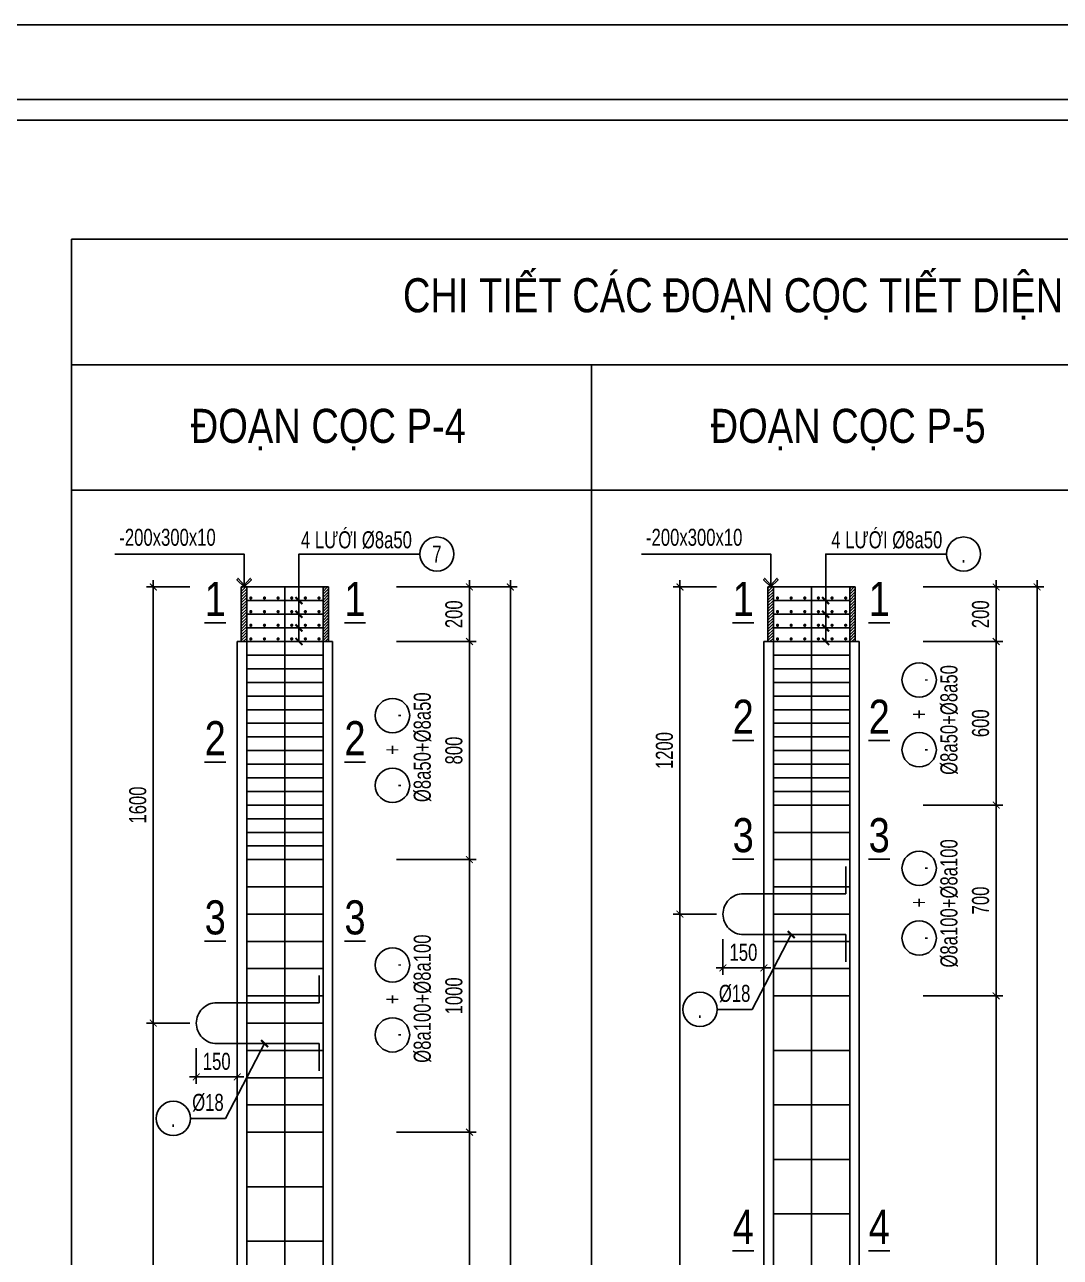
# Model space of a CAD drawing. Extents: x -24357 to 91799, y -17201 to -2351.
# Drawn here: x 54520 to 58318, y -6873 to -2351 of the extents above; entities that cross this region are included whole.
import ezdxf
from ezdxf.enums import TextEntityAlignment as Align

# ---------------------------------------------------------------- set-up
doc = ezdxf.new("R2010")
doc.units = 0
doc.header["$LTSCALE"] = 500
doc.header["$MEASUREMENT"] = 0
doc.header["$PDMODE"] = 3
doc.layers.get('0').update_dxf_attribs({"linetype": 'CONTINUOUS'})
doc.layers.get('DEFPOINTS').update_dxf_attribs({"linetype": 'CONTINUOUS'})
for name, color, linetype in [('CDC-KHUNGTEN', 7, 'CONTINUOUS'), ('CDC.02.DIM', 1, 'CONTINUOUS'), ('CDC.03.BORDER', 3, 'CONTINUOUS'), ('CDC.05.STEEL', 4, 'CONTINUOUS'), ('CDC.06.TEXT', 2, 'CONTINUOUS'), ('CDC.10.HATCH', 251, 'CONTINUOUS'), ('CDC.11.NOTE', 8, 'CONTINUOUS'), ('CDC.15.NOPLOT', 87, 'CONTINUOUS')]:
    doc.layers.add(name, color=color, linetype=linetype)
doc.styles.add('ARIAL', font='arial.ttf', dxfattribs={"width": 0.7})
doc.dimstyles.new('DIM25', dxfattribs={"dimscale": 25, "dimtxt": 2.5, "dimasz": 1, "dimexe": 1, "dimexo": 0, "dimgap": 1, "dimtad": 1, "dimdec": 0, "dimzin": 0, "dimdsep": 46, "dimtxsty": 'ARIAL', "dimblk": 'ARCHTICK', "dimcen": 0, "dimdle": 1, "dimclrd": 1, "dimclre": 1, "dimclrt": 2, "dimadec": 0, "dimazin": 0, "dimtfac": 1, "dimtdec": 0, "dimtix": 1, "dimtmove": 2, "dimatfit": 3, "dimldrblk": 'ARCHTICK', "dimfxl": 1, "dimtolj": 1, "dimtzin": 0, "dimarcsym": 0})

# ---------------------------------------------------------------- blocks, each defined once
blk = doc.blocks.new('_ArchTick')
at = {"color": 0, "linetype": 'ByBlock', "const_width": 0.15}
blk.add_lwpolyline([(-0.5, -0.5), (0.5, 0.5)], dxfattribs=at)
blk = doc.blocks.new('*D244')
at = {"layer": 'CDC.02.DIM', "color": 1, "lineweight": -2, "transparency": 16777216}
for p, q in [((56151.4, -4589.2), (56151.4, -5439.2)), ((55884.2, -4614.2), (56176.4, -4614.2)), ((55884.2, -5414.2), (56176.4, -5414.2))]:
    blk.add_line(p, q, dxfattribs=at)
at = {"layer": 'DEFPOINTS', "color": 0, "transparency": 16777216}
for p in [(55884.2, -4614.2), (55884.2, -5414.2), (56151.4, -5414.2)]:
    blk.add_point(p, dxfattribs=at)
at = {"layer": 'CDC.02.DIM', "color": 1, "lineweight": -2, "transparency": 16777216, "xscale": 25, "yscale": 25, "zscale": 25}
for p, rotation in [((56151.4, -4614.2), 90), ((56151.4, -5414.2), 270)]:
    blk.add_blockref('_ArchTick', p, dxfattribs=dict(at, rotation=rotation))
at = {"layer": 'CDC.02.DIM', "color": 2, "transparency": 16777216, "insert": (56094.5, -5014.2), "char_height": 62.5, "attachment_point": 5, "rotation": 90, "style": 'ARIAL'}
blk.add_mtext('\\A1;800', dxfattribs=at)
blk = doc.blocks.new('*D245')
at = {"layer": 'CDC.02.DIM', "color": 1, "lineweight": -2, "transparency": 16777216}
for p, q in [((55884.2, -5414.2), (56176.4, -5414.2)), ((56151.4, -5389.2), (56151.4, -6439.2)), ((55884.2, -6414.2), (56176.4, -6414.2))]:
    blk.add_line(p, q, dxfattribs=at)
at = {"layer": 'DEFPOINTS', "color": 0, "transparency": 16777216}
for p in [(55884.2, -5414.2), (55884.2, -6414.2), (56151.4, -6414.2)]:
    blk.add_point(p, dxfattribs=at)
at = {"layer": 'CDC.02.DIM', "color": 1, "lineweight": -2, "transparency": 16777216, "xscale": 25, "yscale": 25, "zscale": 25}
for p, rotation in [((56151.4, -5414.2), 90), ((56151.4, -6414.2), 270)]:
    blk.add_blockref('_ArchTick', p, dxfattribs=dict(at, rotation=rotation))
at = {"layer": 'CDC.02.DIM', "color": 2, "transparency": 16777216, "insert": (56094.5, -5914.2), "char_height": 62.5, "attachment_point": 5, "rotation": 90, "style": 'ARIAL'}
blk.add_mtext('\\A1;1000', dxfattribs=at)
blk = doc.blocks.new('*D246')
at = {"layer": 'CDC.02.DIM', "color": 1, "lineweight": -2, "transparency": 16777216}
for p, q in [((55884.2, -4414.2), (56176.4, -4414.2)), ((56151.4, -4639.2), (56151.4, -4389.2)), ((55884.2, -4614.2), (56176.4, -4614.2))]:
    blk.add_line(p, q, dxfattribs=at)
at = {"layer": 'DEFPOINTS', "color": 0, "transparency": 16777216}
for p in [(55884.2, -4414.2), (56151.4, -4414.2), (55884.2, -4614.2)]:
    blk.add_point(p, dxfattribs=at)
at = {"layer": 'CDC.02.DIM', "color": 1, "lineweight": -2, "transparency": 16777216, "xscale": 25, "yscale": 25, "zscale": 25}
for p, rotation in [((56151.4, -4414.2), 90), ((56151.4, -4614.2), 270)]:
    blk.add_blockref('_ArchTick', p, dxfattribs=dict(at, rotation=rotation))
at = {"layer": 'CDC.02.DIM', "color": 2, "transparency": 16777216, "insert": (56094.5, -4514.2), "char_height": 62.5, "attachment_point": 5, "rotation": 90, "style": 'ARIAL'}
blk.add_mtext('\\A1;200', dxfattribs=at)
blk = doc.blocks.new('*D250')
at = {"layer": 'CDC.02.DIM', "color": 1, "lineweight": -2, "transparency": 16777216}
for p, q in [((55884.2, -6414.2), (56176.4, -6414.2)), ((56151.4, -6389.2), (56151.4, -10439.2)), ((55884.2, -10414.2), (56176.4, -10414.2))]:
    blk.add_line(p, q, dxfattribs=at)
at = {"layer": 'DEFPOINTS', "color": 0, "transparency": 16777216}
for p in [(55884.2, -6414.2), (55884.2, -10414.2), (56151.4, -10414.2)]:
    blk.add_point(p, dxfattribs=at)
at = {"layer": 'CDC.02.DIM', "color": 1, "lineweight": -2, "transparency": 16777216, "xscale": 25, "yscale": 25, "zscale": 25}
for p, rotation in [((56151.4, -6414.2), 90), ((56151.4, -10414.2), 270)]:
    blk.add_blockref('_ArchTick', p, dxfattribs=dict(at, rotation=rotation))
at = {"layer": 'CDC.02.DIM', "color": 2, "transparency": 16777216, "insert": (56094.5, -8414.2), "char_height": 62.5, "attachment_point": 5, "rotation": 90, "style": 'ARIAL'}
blk.add_mtext('\\A1;4000', dxfattribs=at)
blk = doc.blocks.new('*D251')
at = {"layer": 'CDC.02.DIM', "color": 1, "lineweight": -2, "transparency": 16777216}
for p, q in [((55884.2, -4414.2), (56326.3, -4414.2)), ((56301.3, -4389.2), (56301.3, -12439.2)), ((55884.2, -12414.2), (56326.3, -12414.2))]:
    blk.add_line(p, q, dxfattribs=at)
at = {"layer": 'DEFPOINTS', "color": 0, "transparency": 16777216}
for p in [(55884.2, -4414.2), (55884.2, -12414.2), (56301.3, -12414.2)]:
    blk.add_point(p, dxfattribs=at)
at = {"layer": 'CDC.02.DIM', "color": 1, "lineweight": -2, "transparency": 16777216, "xscale": 25, "yscale": 25, "zscale": 25}
for p, rotation in [((56301.3, -4414.2), 90), ((56301.3, -12414.2), 270)]:
    blk.add_blockref('_ArchTick', p, dxfattribs=dict(at, rotation=rotation))
at = {"layer": 'CDC.02.DIM', "color": 2, "transparency": 16777216, "insert": (56244.4, -8414.2), "char_height": 62.5, "attachment_point": 5, "rotation": 90, "style": 'ARIAL'}
blk.add_mtext('\\A1;8000', dxfattribs=at)
blk = doc.blocks.new('*D228')
at = {"layer": 'CDC.02.DIM', "color": 1, "lineweight": -2, "transparency": 16777216}
for p, q in [((55126.3, -4414.2), (54967.1, -4414.2)), ((54992.1, -6039.2), (54992.1, -4389.2)), ((55126.3, -6014.2), (54967.1, -6014.2))]:
    blk.add_line(p, q, dxfattribs=at)
at = {"layer": 'DEFPOINTS', "color": 0, "transparency": 16777216}
for p in [(54992.1, -4414.2), (55126.3, -4414.2), (55126.3, -6014.2)]:
    blk.add_point(p, dxfattribs=at)
at = {"layer": 'CDC.02.DIM', "color": 1, "lineweight": -2, "transparency": 16777216, "xscale": 25, "yscale": 25, "zscale": 25}
for p, rotation in [((54992.1, -4414.2), 90), ((54992.1, -6014.2), 270)]:
    blk.add_blockref('_ArchTick', p, dxfattribs=dict(at, rotation=rotation))
at = {"layer": 'CDC.02.DIM', "color": 2, "transparency": 16777216, "insert": (54935.2, -5214.2), "char_height": 62.5, "attachment_point": 5, "rotation": 90, "style": 'ARIAL'}
blk.add_mtext('\\A1;1600', dxfattribs=at)
blk = doc.blocks.new('*D229')
at = {"layer": 'CDC.02.DIM', "color": 1, "lineweight": -2, "transparency": 16777216}
for p, q in [((54992.1, -5989.2), (54992.1, -10839.2)), ((55126.3, -6014.2), (54967.1, -6014.2)), ((55126.3, -10814.2), (54967.1, -10814.2))]:
    blk.add_line(p, q, dxfattribs=at)
at = {"layer": 'DEFPOINTS', "color": 0, "transparency": 16777216}
for p in [(55126.3, -6014.2), (54992.1, -10814.2), (55126.3, -10814.2)]:
    blk.add_point(p, dxfattribs=at)
at = {"layer": 'CDC.02.DIM', "color": 1, "lineweight": -2, "transparency": 16777216, "xscale": 25, "yscale": 25, "zscale": 25}
for p, rotation in [((54992.1, -6014.2), 90), ((54992.1, -10814.2), 270)]:
    blk.add_blockref('_ArchTick', p, dxfattribs=dict(at, rotation=rotation))
at = {"layer": 'CDC.02.DIM', "color": 2, "transparency": 16777216, "insert": (54935.2, -8414.2), "char_height": 62.5, "attachment_point": 5, "rotation": 90, "style": 'ARIAL'}
blk.add_mtext('\\A1;4800', dxfattribs=at)
blk = doc.blocks.new('*D231')
at = {"layer": 'CDC.02.DIM', "color": 1, "lineweight": -2, "transparency": 16777216}
for p, q in [((58082.7, -4589.2), (58082.7, -5239.2)), ((57815.4, -4614.2), (58107.7, -4614.2)), ((57815.4, -5214.2), (58107.7, -5214.2))]:
    blk.add_line(p, q, dxfattribs=at)
at = {"layer": 'DEFPOINTS', "color": 0, "transparency": 16777216}
for p in [(57815.4, -4614.2), (57815.4, -5214.2), (58082.7, -5214.2)]:
    blk.add_point(p, dxfattribs=at)
at = {"layer": 'CDC.02.DIM', "color": 1, "lineweight": -2, "transparency": 16777216, "xscale": 25, "yscale": 25, "zscale": 25}
for p, rotation in [((58082.7, -4614.2), 90), ((58082.7, -5214.2), 270)]:
    blk.add_blockref('_ArchTick', p, dxfattribs=dict(at, rotation=rotation))
at = {"layer": 'CDC.02.DIM', "color": 2, "transparency": 16777216, "insert": (58025.7, -4914.2), "char_height": 62.5, "attachment_point": 5, "rotation": 90, "style": 'ARIAL'}
blk.add_mtext('\\A1;600', dxfattribs=at)
blk = doc.blocks.new('*D232')
at = {"layer": 'CDC.02.DIM', "color": 1, "lineweight": -2, "transparency": 16777216}
for p, q in [((58082.7, -5189.2), (58082.7, -5939.2)), ((57815.4, -5214.2), (58107.7, -5214.2)), ((57815.4, -5914.2), (58107.7, -5914.2))]:
    blk.add_line(p, q, dxfattribs=at)
at = {"layer": 'DEFPOINTS', "color": 0, "transparency": 16777216}
for p in [(57815.4, -5214.2), (57815.4, -5914.2), (58082.7, -5914.2)]:
    blk.add_point(p, dxfattribs=at)
at = {"layer": 'CDC.02.DIM', "color": 1, "lineweight": -2, "transparency": 16777216, "xscale": 25, "yscale": 25, "zscale": 25}
for p, rotation in [((58082.7, -5214.2), 90), ((58082.7, -5914.2), 270)]:
    blk.add_blockref('_ArchTick', p, dxfattribs=dict(at, rotation=rotation))
at = {"layer": 'CDC.02.DIM', "color": 2, "transparency": 16777216, "insert": (58025.7, -5564.2), "char_height": 62.5, "attachment_point": 5, "rotation": 90, "style": 'ARIAL'}
blk.add_mtext('\\A1;700', dxfattribs=at)
blk = doc.blocks.new('*D233')
at = {"layer": 'CDC.02.DIM', "color": 1, "lineweight": -2, "transparency": 16777216}
for p, q in [((57815.4, -4414.2), (58107.7, -4414.2)), ((58082.7, -4639.2), (58082.7, -4389.2)), ((57815.4, -4614.2), (58107.7, -4614.2))]:
    blk.add_line(p, q, dxfattribs=at)
at = {"layer": 'DEFPOINTS', "color": 0, "transparency": 16777216}
for p in [(57815.4, -4414.2), (58082.7, -4414.2), (57815.4, -4614.2)]:
    blk.add_point(p, dxfattribs=at)
at = {"layer": 'CDC.02.DIM', "color": 1, "lineweight": -2, "transparency": 16777216, "xscale": 25, "yscale": 25, "zscale": 25}
for p, rotation in [((58082.7, -4414.2), 90), ((58082.7, -4614.2), 270)]:
    blk.add_blockref('_ArchTick', p, dxfattribs=dict(at, rotation=rotation))
at = {"layer": 'CDC.02.DIM', "color": 2, "transparency": 16777216, "insert": (58025.7, -4514.2), "char_height": 62.5, "attachment_point": 5, "rotation": 90, "style": 'ARIAL'}
blk.add_mtext('\\A1;200', dxfattribs=at)
blk = doc.blocks.new('*D235')
at = {"layer": 'CDC.02.DIM', "color": 1, "lineweight": -2, "transparency": 16777216}
for p, q in [((57815.4, -5914.2), (58107.7, -5914.2)), ((58082.7, -5889.2), (58082.7, -8939.2)), ((57815.4, -8914.2), (58107.7, -8914.2))]:
    blk.add_line(p, q, dxfattribs=at)
at = {"layer": 'DEFPOINTS', "color": 0, "transparency": 16777216}
for p in [(57815.4, -5914.2), (57815.4, -8914.2), (58082.7, -8914.2)]:
    blk.add_point(p, dxfattribs=at)
at = {"layer": 'CDC.02.DIM', "color": 1, "lineweight": -2, "transparency": 16777216, "xscale": 25, "yscale": 25, "zscale": 25}
for p, rotation in [((58082.7, -5914.2), 90), ((58082.7, -8914.2), 270)]:
    blk.add_blockref('_ArchTick', p, dxfattribs=dict(at, rotation=rotation))
at = {"layer": 'CDC.02.DIM', "color": 2, "transparency": 16777216, "insert": (58025.7, -7414.2), "char_height": 62.5, "attachment_point": 5, "rotation": 90, "style": 'ARIAL'}
blk.add_mtext('\\A1;3000', dxfattribs=at)
blk = doc.blocks.new('*D236')
at = {"layer": 'CDC.02.DIM', "color": 1, "lineweight": -2, "transparency": 16777216}
for p, q in [((57815.4, -4414.2), (58257.6, -4414.2)), ((58232.6, -4389.2), (58232.6, -10439.2)), ((57815.4, -10414.2), (58257.6, -10414.2))]:
    blk.add_line(p, q, dxfattribs=at)
at = {"layer": 'DEFPOINTS', "color": 0, "transparency": 16777216}
for p in [(57815.4, -4414.2), (57815.4, -10414.2), (58232.6, -10414.2)]:
    blk.add_point(p, dxfattribs=at)
at = {"layer": 'CDC.02.DIM', "color": 1, "lineweight": -2, "transparency": 16777216, "xscale": 25, "yscale": 25, "zscale": 25}
for p, rotation in [((58232.6, -4414.2), 90), ((58232.6, -10414.2), 270)]:
    blk.add_blockref('_ArchTick', p, dxfattribs=dict(at, rotation=rotation))
at = {"layer": 'CDC.02.DIM', "color": 2, "transparency": 16777216, "insert": (58175.7, -7414.2), "char_height": 62.5, "attachment_point": 5, "rotation": 90, "style": 'ARIAL'}
blk.add_mtext('\\A1;6000', dxfattribs=at)
blk = doc.blocks.new('*D241')
at = {"layer": 'CDC.02.DIM', "color": 1, "lineweight": -2, "transparency": 16777216}
for p, q in [((57057.5, -4414.2), (56898.3, -4414.2)), ((56923.3, -5639.2), (56923.3, -4389.2)), ((57057.5, -5614.2), (56898.3, -5614.2))]:
    blk.add_line(p, q, dxfattribs=at)
at = {"layer": 'DEFPOINTS', "color": 0, "transparency": 16777216}
for p in [(56923.3, -4414.2), (57057.5, -4414.2), (57057.5, -5614.2)]:
    blk.add_point(p, dxfattribs=at)
at = {"layer": 'CDC.02.DIM', "color": 1, "lineweight": -2, "transparency": 16777216, "xscale": 25, "yscale": 25, "zscale": 25}
for p, rotation in [((56923.3, -4414.2), 90), ((56923.3, -5614.2), 270)]:
    blk.add_blockref('_ArchTick', p, dxfattribs=dict(at, rotation=rotation))
at = {"layer": 'CDC.02.DIM', "color": 2, "transparency": 16777216, "insert": (56866.4, -5014.2), "char_height": 62.5, "attachment_point": 5, "rotation": 90, "style": 'ARIAL'}
blk.add_mtext('\\A1;1200', dxfattribs=at)
blk = doc.blocks.new('*D242')
at = {"layer": 'CDC.02.DIM', "color": 1, "lineweight": -2, "transparency": 16777216}
for p, q in [((56923.3, -5589.2), (56923.3, -9239.2)), ((57057.5, -5614.2), (56898.3, -5614.2)), ((57057.5, -9214.2), (56898.3, -9214.2))]:
    blk.add_line(p, q, dxfattribs=at)
at = {"layer": 'DEFPOINTS', "color": 0, "transparency": 16777216}
for p in [(57057.5, -5614.2), (56923.3, -9214.2), (57057.5, -9214.2)]:
    blk.add_point(p, dxfattribs=at)
at = {"layer": 'CDC.02.DIM', "color": 1, "lineweight": -2, "transparency": 16777216, "xscale": 25, "yscale": 25, "zscale": 25}
for p, rotation in [((56923.3, -5614.2), 90), ((56923.3, -9214.2), 270)]:
    blk.add_blockref('_ArchTick', p, dxfattribs=dict(at, rotation=rotation))
at = {"layer": 'CDC.02.DIM', "color": 2, "transparency": 16777216, "insert": (56866.4, -7414.2), "char_height": 62.5, "attachment_point": 5, "rotation": 90, "style": 'ARIAL'}
blk.add_mtext('\\A1;3600', dxfattribs=at)
blk = doc.blocks.new('KHUNG A1')
at = {"layer": 'CDC-KHUNGTEN'}
blk.add_lwpolyline([(10366.22, 712.17), (10366.22, 1278.17), (9655.22, 1278.17), (9655.22, 712.17)], close=True, dxfattribs=at)
at = {"layer": 'CDC.10.HATCH', "color": 8}
blk.add_lwpolyline([(9652.22, 709.17), (10447.22, 709.17), (10447.22, 1281.17), (9652.22, 1281.17)], close=True, dxfattribs=at)
at = {"layer": 'DEFPOINTS', "color": 1}
blk.add_lwpolyline([(9617.22, 698.17), (9617.22, 1292.17), (10458.22, 1292.17), (10458.22, 698.17), (9617.22, 698.17)], close=True, dxfattribs=at)
blk = doc.blocks.new('*D644')
at = {"layer": 'CDC.15.NOPLOT', "color": 1, "lineweight": -2, "transparency": 16777216}
for p, q in [((55149.6, -6106.4), (55149.6, -6236.6)), ((55299.6, -6106.4), (55299.6, -6236.6)), ((55324.6, -6211.6), (55124.6, -6211.6))]:
    blk.add_line(p, q, dxfattribs=at)
at = {"layer": 'DEFPOINTS', "color": 0, "transparency": 16777216}
for p in [(55149.6, -6106.4), (55299.6, -6106.4), (55149.6, -6211.6)]:
    blk.add_point(p, dxfattribs=at)
at = {"layer": 'CDC.15.NOPLOT', "color": 1, "lineweight": -2, "transparency": 16777216, "xscale": 25, "yscale": 25, "zscale": 25, "rotation": 180}
blk.add_blockref('_ArchTick', (55149.6, -6211.6), dxfattribs=at)
at = {"layer": 'CDC.15.NOPLOT', "color": 1, "lineweight": -2, "transparency": 16777216, "xscale": 25, "yscale": 25, "zscale": 25}
blk.add_blockref('_ArchTick', (55299.6, -6211.6), dxfattribs=at)
at = {"layer": 'CDC.15.NOPLOT', "color": 2, "transparency": 16777216, "insert": (55224.6, -6154.7), "char_height": 62.5, "attachment_point": 5, "style": 'ARIAL'}
blk.add_mtext('\\A1;150', dxfattribs=at)
blk = doc.blocks.new('*D645')
at = {"layer": 'CDC.15.NOPLOT', "color": 1, "lineweight": -2, "transparency": 16777216}
for p, q in [((57080.9, -5706.4), (57080.9, -5836.6)), ((57230.9, -5706.4), (57230.9, -5836.6)), ((57255.9, -5811.6), (57055.9, -5811.6))]:
    blk.add_line(p, q, dxfattribs=at)
at = {"layer": 'DEFPOINTS', "color": 0, "transparency": 16777216}
for p in [(57080.9, -5706.4), (57230.9, -5706.4), (57080.9, -5811.6)]:
    blk.add_point(p, dxfattribs=at)
at = {"layer": 'CDC.15.NOPLOT', "color": 1, "lineweight": -2, "transparency": 16777216, "xscale": 25, "yscale": 25, "zscale": 25, "rotation": 180}
blk.add_blockref('_ArchTick', (57080.9, -5811.6), dxfattribs=at)
at = {"layer": 'CDC.15.NOPLOT', "color": 1, "lineweight": -2, "transparency": 16777216, "xscale": 25, "yscale": 25, "zscale": 25}
blk.add_blockref('_ArchTick', (57230.9, -5811.6), dxfattribs=at)
at = {"layer": 'CDC.15.NOPLOT', "color": 2, "transparency": 16777216, "insert": (57155.9, -5754.7), "char_height": 62.5, "attachment_point": 5, "style": 'ARIAL'}
blk.add_mtext('\\A1;150', dxfattribs=at)

msp = doc.modelspace()

# ---------------------------------------------------------------- hatches: boundary and pattern name
at = {"layer": 'CDC.10.HATCH'}
h = msp.add_hatch(dxfattribs=at)
h.set_pattern_fill('ANSI31', color=256, scale=60, style=0)
h.set_pattern_definition([(45, (-61221.826, -161240.184), (-5.30330086, 5.30330086), [])])
h.paths.add_polyline_path([(55334.63, -4414.24), (55314.63, -4414.24), (55314.63, -4614.24), (55334.63, -4614.24)])
h = msp.add_hatch(dxfattribs=at)
h.set_pattern_fill('ANSI31', color=256, scale=60, style=0)
h.set_pattern_definition([(45, (-61271.826, -161240.184), (-5.30330086, 5.30330086), [])])
h.paths.add_polyline_path([(55634.63, -4414.24), (55614.63, -4414.24), (55614.63, -4614.24), (55634.63, -4614.24)])
h = msp.add_hatch(dxfattribs=at)
h.set_pattern_fill('ANSI31', color=256, scale=60, style=0)
h.set_pattern_definition([(45, (-59290.599, -161240.184), (-5.30330086, 5.30330086), [])])
h.paths.add_polyline_path([(57265.86, -4414.24), (57245.86, -4414.24), (57245.86, -4614.24), (57265.86, -4614.24)])
h = msp.add_hatch(dxfattribs=at)
h.set_pattern_fill('ANSI31', color=256, scale=60, style=0)
h.set_pattern_definition([(45, (-59340.599, -161240.184), (-5.30330086, 5.30330086), [])])
h.paths.add_polyline_path([(57565.86, -4414.24), (57545.86, -4414.24), (57545.86, -4614.24), (57565.86, -4614.24)])

# ---------------------------------------------------------------- linework, layer by layer
at = {"layer": 'CDC.03.BORDER'}
for p, q in [((54692.45, -3598.9), (60411.14, -3598.9)), ((56598.68, -3598.9), (56598.68, -13550.39)), ((54692.45, -4058.9), (60411.14, -4058.9)), ((55314.63, -4414.24), (55634.63, -4414.24)), ((55314.63, -4414.24), (55314.63, -4614.24)), ((55334.63, -4414.24), (55334.63, -4614.24)), ((55614.63, -4414.24), (55614.63, -4614.24)), ((55634.63, -4414.24), (55634.63, -4614.24)), ((57245.86, -4414.24), (57565.86, -4414.24)), ((57245.86, -4414.24), (57245.86, -4614.24)), ((57265.86, -4414.24), (57265.86, -4614.24)), ((57545.86, -4414.24), (57545.86, -4614.24)), ((57565.86, -4414.24), (57565.86, -4614.24)), ((55299.63, -4614.24), (55334.63, -4614.24)), ((55299.63, -4614.24), (55299.63, -12214.24)), ((55614.63, -4614.24), (55649.63, -4614.24)), ((55649.63, -4614.24), (55649.63, -12214.24)), ((57230.86, -4614.24), (57265.86, -4614.24)), ((57230.86, -4614.24), (57230.86, -10214.24)), ((57545.86, -4614.24), (57580.86, -4614.24)), ((57580.86, -4614.24), (57580.86, -10214.24))]:
    msp.add_line(p, q, dxfattribs=at)
msp.add_lwpolyline([(54692.45, -3138.9), (60411.14, -3138.9), (60411.14, -13550.39), (54692.45, -13550.39)], close=True, dxfattribs=at)
at = {"layer": 'CDC.05.STEEL'}
for p, q in [((55474.63, -4414.24), (55474.63, -12414.24)), ((57405.86, -4414.24), (57405.86, -10414.24)), ((55334.63, -4464.24), (55614.63, -4464.24)), ((57265.86, -4464.24), (57545.86, -4464.24)), ((55334.63, -4514.24), (55614.63, -4514.24)), ((57265.86, -4514.24), (57545.86, -4514.24)), ((55334.63, -4564.24), (55614.63, -4564.24)), ((57265.86, -4564.24), (57545.86, -4564.24)), ((55329.63, -4614.24), (55619.63, -4614.24)), ((55334.63, -4614.24), (55334.63, -12214.24)), ((55614.63, -4614.24), (55614.63, -12214.24)), ((57260.86, -4614.24), (57550.86, -4614.24)), ((57265.86, -4614.24), (57265.86, -10214.24)), ((57545.86, -4614.24), (57545.86, -10214.24)), ((55334.63, -4664.24), (55614.63, -4664.24)), ((57265.86, -4664.24), (57545.86, -4664.24)), ((55334.63, -4714.24), (55614.63, -4714.24)), ((57265.86, -4714.24), (57545.86, -4714.24)), ((55334.63, -4764.24), (55614.63, -4764.24)), ((57265.86, -4764.24), (57545.86, -4764.24)), ((55334.63, -4814.24), (55614.63, -4814.24)), ((57265.86, -4814.24), (57545.86, -4814.24)), ((55334.63, -4864.24), (55614.63, -4864.24)), ((57265.86, -4864.24), (57545.86, -4864.24)), ((55334.63, -4914.24), (55614.63, -4914.24)), ((57265.86, -4914.24), (57545.86, -4914.24)), ((55334.63, -4964.24), (55614.63, -4964.24)), ((57265.86, -4964.24), (57545.86, -4964.24)), ((55334.63, -5014.24), (55614.63, -5014.24)), ((57265.86, -5014.24), (57545.86, -5014.24)), ((55334.63, -5064.24), (55614.63, -5064.24)), ((57265.86, -5064.24), (57545.86, -5064.24)), ((55334.63, -5114.24), (55614.63, -5114.24)), ((57265.86, -5114.24), (57545.86, -5114.24)), ((55334.63, -5164.24), (55614.63, -5164.24)), ((57265.86, -5164.24), (57545.86, -5164.24)), ((55334.63, -5214.24), (55614.63, -5214.24)), ((57265.86, -5214.24), (57545.86, -5214.24)), ((55334.63, -5264.24), (55614.63, -5264.24)), ((55334.63, -5314.24), (55614.63, -5314.24)), ((57265.86, -5314.24), (57545.86, -5314.24)), ((55334.63, -5364.24), (55614.63, -5364.24)), ((55334.63, -5414.24), (55614.63, -5414.24)), ((57265.86, -5414.24), (57545.86, -5414.24)), ((55334.63, -5514.24), (55614.63, -5514.24)), ((57265.86, -5514.24), (57545.86, -5514.24)), ((55334.63, -5614.24), (55614.63, -5614.24)), ((57265.86, -5614.24), (57545.86, -5614.24)), ((55334.63, -5714.24), (55614.63, -5714.24)), ((57265.86, -5714.24), (57545.86, -5714.24)), ((55334.63, -5814.24), (55614.63, -5814.24)), ((57265.86, -5814.24), (57545.86, -5814.24)), ((55334.63, -5914.24), (55614.63, -5914.24)), ((57265.86, -5914.24), (57545.86, -5914.24)), ((55334.63, -6014.24), (55614.63, -6014.24)), ((55334.63, -6114.24), (55614.63, -6114.24)), ((57265.86, -6114.24), (57545.86, -6114.24)), ((55334.63, -6214.24), (55614.63, -6214.24)), ((55334.63, -6314.24), (55614.63, -6314.24)), ((57265.86, -6314.24), (57545.86, -6314.24)), ((55334.63, -6414.24), (55614.63, -6414.24)), ((57265.86, -6514.24), (57545.86, -6514.24)), ((55334.63, -6614.24), (55614.63, -6614.24)), ((57265.86, -6714.24), (57545.86, -6714.24)), ((55334.63, -6814.24), (55614.63, -6814.24))]:
    msp.add_line(p, q, dxfattribs=at)
at = {"layer": 'CDC.05.STEEL', "const_width": 6}
for points in [[(55349.63, -4451.64, 1), (55349.63, -4457.64, 1)], [(55399.63, -4451.64, 1), (55399.63, -4457.64, 1)], [(55449.63, -4451.64, 1), (55449.63, -4457.64, 1)], [(55499.63, -4451.64, 1), (55499.63, -4457.64, 1)], [(55549.63, -4451.64, 1), (55549.63, -4457.64, 1)], [(55599.63, -4451.64, 1), (55599.63, -4457.64, 1)], [(57280.86, -4451.64, 1), (57280.86, -4457.64, 1)], [(57330.86, -4451.64, 1), (57330.86, -4457.64, 1)], [(57380.86, -4451.64, 1), (57380.86, -4457.64, 1)], [(57430.86, -4451.64, 1), (57430.86, -4457.64, 1)], [(57480.86, -4451.64, 1), (57480.86, -4457.64, 1)], [(57530.86, -4451.64, 1), (57530.86, -4457.64, 1)], [(55349.63, -4501.64, 1), (55349.63, -4507.64, 1)], [(55399.63, -4501.64, 1), (55399.63, -4507.64, 1)], [(55449.63, -4501.64, 1), (55449.63, -4507.64, 1)], [(55499.63, -4501.64, 1), (55499.63, -4507.64, 1)], [(55549.63, -4501.64, 1), (55549.63, -4507.64, 1)], [(55599.63, -4501.64, 1), (55599.63, -4507.64, 1)], [(57280.86, -4501.64, 1), (57280.86, -4507.64, 1)], [(57330.86, -4501.64, 1), (57330.86, -4507.64, 1)], [(57380.86, -4501.64, 1), (57380.86, -4507.64, 1)], [(57430.86, -4501.64, 1), (57430.86, -4507.64, 1)], [(57480.86, -4501.64, 1), (57480.86, -4507.64, 1)], [(57530.86, -4501.64, 1), (57530.86, -4507.64, 1)], [(55349.63, -4551.64, 1), (55349.63, -4557.64, 1)], [(55399.63, -4551.64, 1), (55399.63, -4557.64, 1)], [(55449.63, -4551.64, 1), (55449.63, -4557.64, 1)], [(55499.63, -4551.64, 1), (55499.63, -4557.64, 1)], [(55549.63, -4551.64, 1), (55549.63, -4557.64, 1)], [(55599.63, -4551.64, 1), (55599.63, -4557.64, 1)], [(57280.86, -4551.64, 1), (57280.86, -4557.64, 1)], [(57330.86, -4551.64, 1), (57330.86, -4557.64, 1)], [(57380.86, -4551.64, 1), (57380.86, -4557.64, 1)], [(57430.86, -4551.64, 1), (57430.86, -4557.64, 1)], [(57480.86, -4551.64, 1), (57480.86, -4557.64, 1)], [(57530.86, -4551.64, 1), (57530.86, -4557.64, 1)], [(55349.63, -4601.64, 1), (55349.63, -4607.64, 1)], [(55399.63, -4601.64, 1), (55399.63, -4607.64, 1)], [(55449.63, -4601.64, 1), (55449.63, -4607.64, 1)], [(55499.63, -4601.64, 1), (55499.63, -4607.64, 1)], [(55549.63, -4601.64, 1), (55549.63, -4607.64, 1)], [(55599.63, -4601.64, 1), (55599.63, -4607.64, 1)], [(57280.86, -4601.64, 1), (57280.86, -4607.64, 1)], [(57330.86, -4601.64, 1), (57330.86, -4607.64, 1)], [(57380.86, -4601.64, 1), (57380.86, -4607.64, 1)], [(57430.86, -4601.64, 1), (57430.86, -4607.64, 1)], [(57480.86, -4601.64, 1), (57480.86, -4607.64, 1)], [(57530.86, -4601.64, 1), (57530.86, -4607.64, 1)]]:
    msp.add_lwpolyline(points, format="xyb", close=True, dxfattribs=at)
at = {"layer": 'CDC.05.STEEL'}
for points in [[(57530.86, -5789.24), (57530.86, -5689.24), (57155.86, -5689.24, -0.4142136), (57080.86, -5614.24), (57080.86, -5614.24, -0.4142136), (57155.86, -5539.24), (57530.86, -5539.24), (57530.86, -5439.24)], [(55599.63, -6189.24), (55599.63, -6089.24), (55224.63, -6089.24, -0.4142136), (55149.63, -6014.24), (55149.63, -6014.24, -0.4142136), (55224.63, -5939.24), (55599.63, -5939.24), (55599.63, -5839.24)]]:
    msp.add_lwpolyline(points, format="xyb", dxfattribs=at)
at = {"layer": 'CDC.11.NOTE'}
for points in [[(55325.07, -4414.24), (55351.8, -4387.52), (55347.34, -4383.06), (55325.07, -4407.94), (55302.8, -4383.06), (55298.34, -4387.52), (55325.07, -4414.24), (55325.07, -4414.24), (55325.07, -4293.31), (54850.9, -4293.31)], [(55526.27, -4614.24), (55526.27, -4293.31), (55969.58, -4293.31)], [(57256.3, -4414.24), (57283.03, -4387.52), (57278.57, -4383.06), (57256.3, -4407.94), (57234.02, -4383.06), (57229.57, -4387.52), (57256.3, -4414.24), (57256.3, -4414.24), (57256.3, -4293.31), (56782.13, -4293.31)], [(57457.49, -4614.24), (57457.49, -4293.31), (57900.81, -4293.31)], [(57059.51, -5963.87), (57187.62, -5963.87), (57331.08, -5689.24)], [(55128.28, -6363.87), (55256.39, -6363.87), (55399.86, -6089.24)]]:
    msp.add_lwpolyline(points, dxfattribs=at)
at = {"layer": 'CDC.11.NOTE', "const_width": 7.5}
for points in [[(55539.14, -4477.12), (55513.39, -4451.37)], [(57470.36, -4477.12), (57444.62, -4451.37)], [(55539.14, -4527.12), (55513.39, -4501.37)], [(57470.36, -4527.12), (57444.62, -4501.37)], [(55539.14, -4577.12), (55513.39, -4551.37)], [(57470.36, -4577.12), (57444.62, -4551.37)], [(55539.14, -4627.12), (55513.39, -4601.37)], [(57470.36, -4627.12), (57444.62, -4601.37)], [(57343.95, -5702.12), (57318.21, -5676.37)], [(55412.73, -6102.12), (55386.98, -6076.37)]]:
    msp.add_lwpolyline(points, dxfattribs=at)
at = {"layer": 'CDC.11.NOTE'}
for centre, radius in [((56032.08, -4293.31), 62.5), ((57963.31, -4293.31), 62.5), ((57800.33, -4755.27), 63), ((55869.1, -4885.88), 63), ((57800.33, -5011.48), 63), ((55869.1, -5142.08), 63), ((57800.33, -5445.96), 63), ((57800.33, -5702.17), 63), ((55869.1, -5800.87), 63), ((56996.51, -5963.87), 63), ((55869.1, -6057.07), 63), ((55065.28, -6363.87), 63)]:
    msp.add_circle(centre, radius, dxfattribs=at)

# ---------------------------------------------------------------- block references
at = {"xscale": 25, "yscale": 25, "zscale": 25}
msp.add_blockref('KHUNG A1', (-192656.95, -34655.74), dxfattribs=at)

# ---------------------------------------------------------------- texts
at = {"layer": 'CDC.06.TEXT', "style": 'ARIAL', "width": 0.8}
for s, p in [('CHI TIẾT CÁC ĐOẠN CỌC TIẾT DIỆN 350 x 350', (57444.14, -3406.48)), ('ĐOẠN CỌC P-4', (55633.81, -3885.55)), ('ĐOẠN CỌC P-5', (57540.04, -3885.55)), ('%%U1', (55219.14, -4520.38)), ('%%U1', (55731.58, -4520.38)), ('%%U1', (57155.19, -4520.38)), ('%%U1', (57653.89, -4520.38)), ('%%U2', (57155.19, -4952.64)), ('%%U2', (57653.89, -4952.64)), ('%%U2', (55219.14, -5031.24)), ('%%U2', (55731.58, -5031.24)), ('%%U3', (57155.19, -5387.07)), ('%%U3', (57653.89, -5387.07)), ('%%U3', (55219.14, -5688.64)), ('%%U3', (55731.58, -5688.64)), ('%%U4', (57155.19, -6823.94)), ('%%U4', (57653.89, -6823.94))]:
    msp.add_text(s, height=125, dxfattribs=at).set_placement(p, align=Align.CENTER)
at = {"layer": 'CDC.06.TEXT', "style": 'ARIAL', "width": 0.7}
for p in [(54867.52, -4263.13), (56798.74, -4263.13)]:
    msp.add_text('-200x300x10', height=62.5, dxfattribs=at).set_placement(p)
for s, p in [('4 LƯỚI %%C8a50', (55736.76, -4234.14)), ('4 LƯỚI %%C8a50', (57681.66, -4234.14)), ('%%C18', (57123.61, -5904.71)), ('%%C18', (55192.39, -6304.71))]:
    msp.add_text(s, height=62.5, dxfattribs=at).set_placement(p, align=Align.MIDDLE)
for s, p in [('7', (56032.08, -4293.31)), ('.', (57963.31, -4293.31)), ('.', (56996.51, -5963.87)), ('.', (55065.28, -6363.87))]:
    msp.add_text(s, height=62.5, dxfattribs=at).set_placement(p, align=Align.MIDDLE_CENTER)
for s, p in [('%%C8a50+%%C8a50', (57940.6, -5103.4)), ('%%C8a50+%%C8a50', (56009.37, -5203.4)), ('+', (57830.31, -4898.92)), ('+', (55899.09, -5029.53)), ('%%C8a100+%%C8a100', (57940.6, -5810.24)), ('+', (57830.31, -5589.62)), ('%%C8a100+%%C8a100', (56009.37, -6159.62)), ('+', (55899.09, -5944.52))]:
    msp.add_text(s, height=62.5, rotation=90, dxfattribs=at).set_placement(p)
for p in [(57800.33, -4755.27), (55869.1, -4885.88), (57800.33, -5011.48), (55869.1, -5142.08), (57800.33, -5445.96), (57800.33, -5702.17), (55869.1, -5800.87), (55869.1, -6057.07)]:
    msp.add_text('.', height=62.5, rotation=90, dxfattribs=at).set_placement(p, align=Align.MIDDLE_CENTER)

# ---------------------------------------------------------------- dimensions: what is measured, and where the dimension line sits
at = {"layer": 'CDC.02.DIM'}
for base, p1, p2, picture, middle in [((54992.09, -4414.24), (55126.31, -6014.24), (55126.31, -4414.24), '*D228', (54935.18, -5214.24)), ((56151.43, -4414.24), (55884.17, -4614.24), (55884.17, -4414.24), '*D246', (56094.52, -4514.24)), ((56301.35, -12414.24), (55884.17, -4414.24), (55884.17, -12414.24), '*D251', (56244.44, -8414.24)), ((56923.32, -4414.24), (57057.54, -5614.24), (57057.54, -4414.24), '*D241', (56866.41, -5014.24)), ((58082.66, -4414.24), (57815.4, -4614.24), (57815.4, -4414.24), '*D233', (58025.74, -4514.24)), ((58232.57, -10414.24), (57815.4, -4414.24), (57815.4, -10414.24), '*D236', (58175.66, -7414.24)), ((56151.43, -5414.24), (55884.17, -4614.24), (55884.17, -5414.24), '*D244', (56094.52, -5014.24)), ((58082.66, -5214.24), (57815.4, -4614.24), (57815.4, -5214.24), '*D231', (58025.74, -4914.24)), ((58082.66, -5914.24), (57815.4, -5214.24), (57815.4, -5914.24), '*D232', (58025.74, -5564.24)), ((56151.43, -6414.24), (55884.17, -5414.24), (55884.17, -6414.24), '*D245', (56094.52, -5914.24)), ((56923.32, -9214.24), (57057.54, -5614.24), (57057.54, -9214.24), '*D242', (56866.39, -7414.24)), ((58082.66, -8914.24), (57815.4, -5914.24), (57815.4, -8914.24), '*D235', (58025.72, -7414.24)), ((54992.09, -10814.24), (55126.31, -6014.24), (55126.31, -10814.24), '*D229', (54935.18, -8414.24)), ((56151.43, -10414.24), (55884.17, -6414.24), (55884.17, -10414.24), '*D250', (56094.52, -8414.24))]:
    dim = msp.add_linear_dim(base=base, p1=p1, p2=p2, angle=90, dimstyle='DIM25', dxfattribs=at)
    dim.commit()
    dim.dimension.update_dxf_attribs({"geometry": picture, "text_midpoint": middle})
at = {"layer": 'CDC.15.NOPLOT'}
for base, p1, p2, picture, middle in [((57080.86, -5811.63), (57230.86, -5706.39), (57080.86, -5706.39), '*D645', (57155.86, -5754.72)), ((55149.63, -6211.63), (55299.63, -6106.39), (55149.63, -6106.39), '*D644', (55224.63, -6154.72))]:
    dim = msp.add_linear_dim(base=base, p1=p1, p2=p2, dimstyle='DIM25', dxfattribs=at)
    dim.commit()
    dim.dimension.update_dxf_attribs({"geometry": picture, "text_midpoint": middle})

doc.saveas('drawing.dxf')
